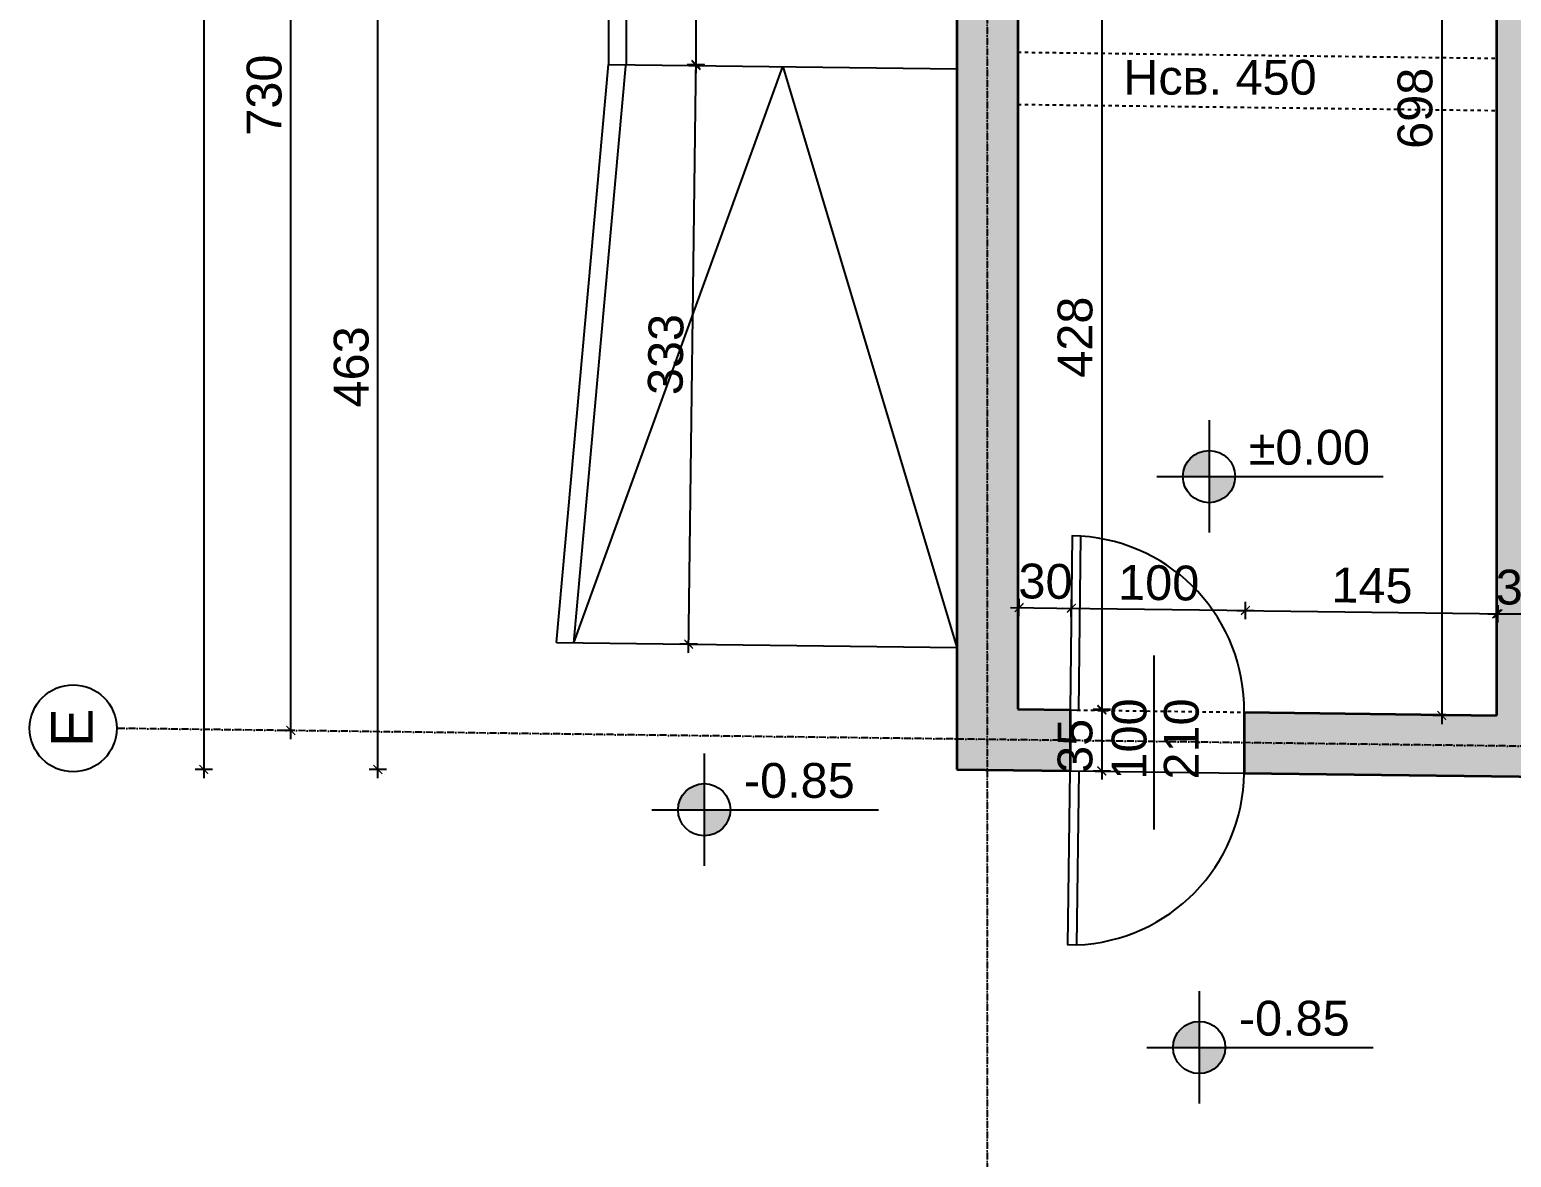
# Model space of a CAD drawing. Header units: inches. Extents: x -72385 to 39588, y -6525 to 66685.
# Drawn here: x -52850 to -51999, y 22069 to 22717 of the extents above; entities that cross this region are included whole.
import ezdxf

# ---------------------------------------------------------------- set-up
doc = ezdxf.new("R2010")
doc.units = ezdxf.units.IN
doc.header["$MEASUREMENT"] = 0
doc.linetypes.add('DashDot', pattern=[0.6, 0.4, -0.1, 0, -0.1])
doc.linetypes.add('Hidden', pattern=[0.4, 0.2, -0.2])
for name, color, linetype, lineweight in [('Врати', 251, 'Continuous', 25), ('Изгледни линии', 253, 'Continuous', 25), ('Надписи Hсв', 252, 'Continuous', 25), ('Надписи врати', 252, 'Continuous', 25), ('Надписи коти външни', 252, 'Continuous', 25), ('Надписи коти вътрешни', 252, 'Continuous', 25), ('Надписи нива', 252, 'Continuous', 25), ('Надписи Оси', 252, 'Continuous', 25), ('Оси', 252, 'DashDot', 25), ('Пунктир', 253, 'Hidden', 25), ('Разрезни линии', 7, 'Continuous', 35), ('Щрих стени', 254, 'Continuous', 25)]:
    doc.layers.add(name, color=color, linetype=linetype, lineweight=lineweight)
doc.styles.add('Arial Regular', font='arial.ttf')
doc.styles.get("Standard").update_dxf_attribs({"font": 'arial.ttf'})
doc.dimstyles.new('Annotative', dxfattribs={"dimscale": 0, "dimtxt": 20, "dimasz": 5, "dimexe": 5, "dimexo": 5, "dimgap": 5, "dimtad": 1, "dimdec": 0, "dimzin": 0, "dimdsep": 46, "dimtxsty": 'Standard', "dimblk": 'ARCHTICK', "dimcen": 5, "dimdle": 5, "dimadec": 0, "dimazin": 0, "dimtfac": 1, "dimtdec": 0, "dimtofl": 0, "dimtmove": 0, "dimatfit": 3, "dimldrblk": 'ARCHTICK', "dimfxl": 5, "dimfxlon": 1, "dimtolj": 1, "dimtzin": 0, "dimarcsym": 1})

# ---------------------------------------------------------------- blocks, each defined once
blk = doc.blocks.new('_ArchTick')
at = {"color": 0, "linetype": 'ByBlock', "const_width": 0.15}
blk.add_lwpolyline([(-0.5, -0.5), (0.5, 0.5)], dxfattribs=at)
blk = doc.blocks.new('*D2531')
at = {"layer": 'Defpoints', "color": 0, "ltscale": 50, "transparency": 16777216}
for p in [(-52006.59, 22381.82), (-52152.34, 22325.24), (-52007.34, 22323.4)]:
    blk.add_point(p, dxfattribs=at)
at = {"layer": 'Надписи коти вътрешни', "color": 0, "lineweight": -2, "ltscale": 50, "transparency": 16777216}
for p, q in [((-52151.66, 22378.67), (-52151.53, 22388.67)), ((-52156.59, 22383.73), (-52001.59, 22381.76)), ((-52006.66, 22376.82), (-52006.53, 22386.82))]:
    blk.add_line(p, q, dxfattribs=at)
at = {"layer": 'Надписи коти вътрешни', "color": 0, "lineweight": -2, "ltscale": 50, "transparency": 16777216, "xscale": 5, "yscale": 5, "zscale": 5}
for p, rotation in [((-52151.59, 22383.67), 179.2706286525463), ((-52006.59, 22381.82), 359.2706286525462)]:
    blk.add_blockref('_ArchTick', p, dxfattribs=dict(at, rotation=rotation))
at = {"layer": 'Надписи коти вътрешни', "color": 0, "ltscale": 50, "transparency": 16777216, "insert": (-52078.9, 22397.96), "char_height": 20, "attachment_point": 5, "rotation": 359.27063}
blk.add_mtext('\\A1;145', dxfattribs=at)
blk = doc.blocks.new('*D2532')
at = {"layer": 'Defpoints', "color": 0, "ltscale": 50, "transparency": 16777216}
for p in [(-52151.59, 22383.67), (-52252.34, 22326.52), (-52152.34, 22325.24)]:
    blk.add_point(p, dxfattribs=at)
at = {"layer": 'Надписи коти вътрешни', "color": 0, "lineweight": -2, "ltscale": 50, "transparency": 16777216}
for p, q in [((-52251.66, 22379.94), (-52251.53, 22389.94)), ((-52151.66, 22378.67), (-52151.53, 22388.67)), ((-52256.59, 22385), (-52146.59, 22383.6))]:
    blk.add_line(p, q, dxfattribs=at)
at = {"layer": 'Надписи коти вътрешни', "color": 0, "lineweight": -2, "ltscale": 50, "transparency": 16777216, "xscale": 5, "yscale": 5, "zscale": 5}
for p, rotation in [((-52251.59, 22384.94), 179.2706286525462), ((-52151.59, 22383.67), 359.2706286525462)]:
    blk.add_blockref('_ArchTick', p, dxfattribs=dict(at, rotation=rotation))
at = {"layer": 'Надписи коти вътрешни', "color": 0, "ltscale": 50, "transparency": 16777216, "insert": (-52201.4, 22399.51), "char_height": 20, "attachment_point": 5, "rotation": 359.27063}
blk.add_mtext('\\A1;100', dxfattribs=at)
blk = doc.blocks.new('*D2533')
at = {"layer": 'Defpoints', "color": 0, "ltscale": 50, "transparency": 16777216}
for p in [(-52251.59, 22384.94), (-52282.34, 22326.9), (-52252.34, 22326.52)]:
    blk.add_point(p, dxfattribs=at)
at = {"layer": 'Надписи коти вътрешни', "color": 0, "lineweight": -2, "ltscale": 50, "transparency": 16777216}
for p, q in [((-52281.66, 22380.32), (-52281.53, 22390.32)), ((-52251.66, 22379.94), (-52251.53, 22389.94)), ((-52286.59, 22385.39), (-52246.59, 22384.88))]:
    blk.add_line(p, q, dxfattribs=at)
at = {"layer": 'Надписи коти вътрешни', "color": 0, "lineweight": -2, "ltscale": 50, "transparency": 16777216, "xscale": 5, "yscale": 5, "zscale": 5}
for p, rotation in [((-52281.59, 22385.32), 179.2706286525463), ((-52251.59, 22384.94), 359.2706286525462)]:
    blk.add_blockref('_ArchTick', p, dxfattribs=dict(at, rotation=rotation))
at = {"layer": 'Надписи коти вътрешни', "color": 0, "ltscale": 50, "transparency": 16777216, "insert": (-52266.4, 22400.35), "char_height": 20, "attachment_point": 5, "rotation": 359.27063}
blk.add_mtext('\\A1;30', dxfattribs=at)
blk = doc.blocks.new('*D2534')
at = {"layer": 'Defpoints', "color": 0, "ltscale": 50, "transparency": 16777216}
for p in [(-52007.34, 23020.95), (-52038.89, 22323.4), (-52007.34, 22323.4)]:
    blk.add_point(p, dxfattribs=at)
at = {"layer": 'Надписи коти вътрешни', "color": 0, "lineweight": -2, "ltscale": 50, "transparency": 16777216}
for p, q in [((-52033.89, 23020.95), (-52043.89, 23020.95)), ((-52038.89, 23025.95), (-52038.89, 22318.4)), ((-52033.89, 22323.4), (-52043.89, 22323.4))]:
    blk.add_line(p, q, dxfattribs=at)
at = {"layer": 'Надписи коти вътрешни', "color": 0, "lineweight": -2, "ltscale": 50, "transparency": 16777216, "xscale": 5, "yscale": 5, "zscale": 5}
for p, rotation in [((-52038.89, 23020.95), 90), ((-52038.89, 22323.4), 270)]:
    blk.add_blockref('_ArchTick', p, dxfattribs=dict(at, rotation=rotation))
at = {"layer": 'Надписи коти вътрешни', "color": 0, "ltscale": 50, "transparency": 16777216, "insert": (-52054.1, 22672.18), "char_height": 20, "attachment_point": 5, "rotation": 90}
blk.add_mtext('\\A1;698', dxfattribs=at)
blk = doc.blocks.new('*D2535')
at = {"layer": 'Defpoints', "color": 0, "ltscale": 50, "transparency": 16777216}
for p in [(-52282.34, 22754.45), (-52282.34, 22326.9), (-52234.13, 22326.9)]:
    blk.add_point(p, dxfattribs=at)
at = {"layer": 'Надписи коти вътрешни', "color": 0, "lineweight": -2, "ltscale": 50, "transparency": 16777216}
for p, q in [((-52234.13, 22759.45), (-52234.13, 22321.9)), ((-52239.13, 22754.45), (-52229.13, 22754.45)), ((-52239.13, 22326.9), (-52229.13, 22326.9))]:
    blk.add_line(p, q, dxfattribs=at)
at = {"layer": 'Надписи коти вътрешни', "color": 0, "lineweight": -2, "ltscale": 50, "transparency": 16777216, "xscale": 5, "yscale": 5, "zscale": 5}
for p, rotation in [((-52234.13, 22754.45), 90), ((-52234.13, 22326.9), 270)]:
    blk.add_blockref('_ArchTick', p, dxfattribs=dict(at, rotation=rotation))
at = {"layer": 'Надписи коти вътрешни', "color": 0, "ltscale": 50, "transparency": 16777216, "insert": (-52249.35, 22540.68), "char_height": 20, "attachment_point": 5, "rotation": 90}
blk.add_mtext('\\A1;428', dxfattribs=at)
blk = doc.blocks.new('*D2796')
at = {"layer": 'Defpoints', "color": 0, "ltscale": 50, "transparency": 16777216}
for p in [(-52507.34, 23347.34), (-52507.34, 22697.42), (-52467.17, 22697.42)]:
    blk.add_point(p, dxfattribs=at)
at = {"layer": 'Надписи коти вътрешни', "color": 0, "lineweight": -2, "ltscale": 50, "transparency": 16777216}
for p, q in [((-52467.17, 23352.34), (-52467.17, 22692.42)), ((-52472.17, 23347.34), (-52462.17, 23347.34)), ((-52472.17, 22697.42), (-52462.17, 22697.42))]:
    blk.add_line(p, q, dxfattribs=at)
at = {"layer": 'Надписи коти вътрешни', "color": 0, "lineweight": -2, "ltscale": 50, "transparency": 16777216, "xscale": 5, "yscale": 5, "zscale": 5}
for p, rotation in [((-52467.17, 23347.34), 90), ((-52467.17, 22697.42), 270)]:
    blk.add_blockref('_ArchTick', p, dxfattribs=dict(at, rotation=rotation))
at = {"layer": 'Надписи коти вътрешни', "color": 0, "ltscale": 50, "transparency": 16777216, "insert": (-52482.38, 23022.38), "char_height": 20, "attachment_point": 5, "rotation": 90}
blk.add_mtext('\\A1;650', dxfattribs=at)
blk = doc.blocks.new('*D2797')
at = {"layer": 'Defpoints', "color": 0, "ltscale": 50, "transparency": 16777216}
for p in [(-52467.11, 22696.78), (-52428.1, 22696.28), (-52432.34, 22363.81)]:
    blk.add_point(p, dxfattribs=at)
at = {"layer": 'Надписи коти вътрешни', "color": 0, "lineweight": -2, "ltscale": 50, "transparency": 16777216}
for p, q in [((-52462.11, 22696.72), (-52472.11, 22696.84)), ((-52471.41, 22359.31), (-52467.05, 22701.78)), ((-52466.34, 22364.24), (-52476.34, 22364.37))]:
    blk.add_line(p, q, dxfattribs=at)
at = {"layer": 'Надписи коти вътрешни', "color": 0, "lineweight": -2, "ltscale": 50, "transparency": 16777216, "xscale": 5, "yscale": 5, "zscale": 5}
for p, rotation in [((-52467.11, 22696.78), 89.27062865254587), ((-52471.34, 22364.31), 269.2706286525458)]:
    blk.add_blockref('_ArchTick', p, dxfattribs=dict(at, rotation=rotation))
at = {"layer": 'Надписи коти вътрешни', "color": 0, "ltscale": 50, "transparency": 16777216, "insert": (-52484.44, 22530.74), "char_height": 20, "attachment_point": 5, "rotation": 89.27063}
blk.add_mtext('\\A1;333', dxfattribs=at)
blk = doc.blocks.new('*D6536')
at = {"layer": 'Defpoints', "color": 0, "ltscale": 50, "transparency": 16777216}
for p in [(-52317.34, 22292.34), (-51967.34, 22287.88), (-51971.57, 21955.41)]:
    blk.add_point(p, dxfattribs=at)
at = {"layer": 'Надписи коти външни', "color": 0, "lineweight": -2, "ltscale": 50, "transparency": 16777216}
for p, q in [((-52321.51, 21964.87), (-52321.63, 21954.87)), ((-52326.57, 21959.93), (-51966.57, 21955.35)), ((-51971.51, 21960.41), (-51971.63, 21950.41))]:
    blk.add_line(p, q, dxfattribs=at)
at = {"layer": 'Надписи коти външни', "color": 0, "lineweight": -2, "ltscale": 50, "transparency": 16777216, "xscale": 5, "yscale": 5, "zscale": 5}
for p, rotation in [((-52321.57, 21959.87), 179.2706286525474), ((-51971.57, 21955.41), 359.2706286525474)]:
    blk.add_blockref('_ArchTick', p, dxfattribs=dict(at, rotation=rotation))
at = {"layer": 'Надписи коти външни', "color": 0, "ltscale": 50, "transparency": 16777216, "insert": (-52146.38, 21972.86), "char_height": 20, "attachment_point": 5, "rotation": 359.27063}
blk.add_mtext('\\A1;350', dxfattribs=at)
blk = doc.blocks.new('*D5751')
at = {"layer": 'Defpoints', "color": 0, "ltscale": 50, "transparency": 16777216}
for p in [(-52649.84, 22754.9), (-52317.34, 22754.9), (-52317.34, 22292.34)]:
    blk.add_point(p, dxfattribs=at)
at = {"layer": 'Надписи коти външни', "color": 0, "lineweight": -2, "ltscale": 50, "transparency": 16777216}
for p, q in [((-52644.84, 22754.9), (-52654.84, 22754.9)), ((-52649.84, 22287.34), (-52649.84, 22759.9)), ((-52644.84, 22292.34), (-52654.84, 22292.34))]:
    blk.add_line(p, q, dxfattribs=at)
at = {"layer": 'Надписи коти външни', "color": 0, "lineweight": -2, "ltscale": 50, "transparency": 16777216, "xscale": 5, "yscale": 5, "zscale": 5}
for p, rotation in [((-52649.84, 22754.9), 90), ((-52649.84, 22292.34), 270)]:
    blk.add_blockref('_ArchTick', p, dxfattribs=dict(at, rotation=rotation))
at = {"layer": 'Надписи коти външни', "color": 0, "ltscale": 50, "transparency": 16777216, "insert": (-52665.06, 22523.62), "char_height": 20, "attachment_point": 5, "rotation": 90}
blk.add_mtext('\\A1;463', dxfattribs=at)
blk = doc.blocks.new('*D5761')
at = {"layer": 'Defpoints', "color": 0, "ltscale": 50, "transparency": 16777216}
for p in [(-52317.34, 24127.49), (-52749.84, 22292.34), (-52317.34, 22292.34)]:
    blk.add_point(p, dxfattribs=at)
at = {"layer": 'Надписи коти външни', "color": 0, "lineweight": -2, "ltscale": 50, "transparency": 16777216}
for p, q in [((-52744.84, 24127.49), (-52754.84, 24127.49)), ((-52749.84, 24132.49), (-52749.84, 22287.34)), ((-52744.84, 22292.34), (-52754.84, 22292.34))]:
    blk.add_line(p, q, dxfattribs=at)
at = {"layer": 'Надписи коти външни', "color": 0, "lineweight": -2, "ltscale": 50, "transparency": 16777216, "xscale": 5, "yscale": 5, "zscale": 5}
for p, rotation in [((-52749.84, 24127.49), 90), ((-52749.84, 22292.34), 270)]:
    blk.add_blockref('_ArchTick', p, dxfattribs=dict(at, rotation=rotation))
at = {"layer": 'Надписи коти външни', "color": 0, "ltscale": 50, "transparency": 16777216, "insert": (-52765.06, 23209.92), "char_height": 20, "attachment_point": 5, "rotation": 90}
blk.add_mtext('\\A1;1835', dxfattribs=at)
blk = doc.blocks.new('*D5762')
at = {"layer": 'Defpoints', "color": 0, "ltscale": 50, "transparency": 16777216}
for p in [(-52699.84, 23044.77), (-52699.84, 23044.77), (-52699.84, 22314.71)]:
    blk.add_point(p, dxfattribs=at)
at = {"layer": 'Надписи коти външни', "color": 0, "lineweight": -2, "ltscale": 50, "transparency": 16777216}
for p, q in [((-52699.84, 23044.77), (-52704.84, 23044.77)), ((-52699.84, 22309.71), (-52699.84, 23049.77)), ((-52699.84, 22314.71), (-52704.84, 22314.71))]:
    blk.add_line(p, q, dxfattribs=at)
at = {"layer": 'Надписи коти външни', "color": 0, "lineweight": -2, "ltscale": 50, "transparency": 16777216, "xscale": 5, "yscale": 5, "zscale": 5}
for p, rotation in [((-52699.84, 23044.77), 90), ((-52699.84, 22314.71), 270)]:
    blk.add_blockref('_ArchTick', p, dxfattribs=dict(at, rotation=rotation))
at = {"layer": 'Надписи коти външни', "color": 0, "ltscale": 50, "transparency": 16777216, "insert": (-52715.06, 22679.74), "char_height": 20, "attachment_point": 5, "rotation": 90}
blk.add_mtext('\\A1;730', dxfattribs=at)
blk = doc.blocks.new('*D6556')
at = {"layer": 'Defpoints', "color": 0, "ltscale": 10, "transparency": 16777216}
for p in [(-52317.34, 22292.34), (-41742.34, 22157.71), (-41747.84, 21725.25)]:
    blk.add_point(p, dxfattribs=at)
at = {"layer": 'Надписи коти външни', "color": 0, "lineweight": -2, "ltscale": 10, "transparency": 16777216}
for p, q in [((-52322.78, 21864.88), (-52322.91, 21854.88)), ((-52327.84, 21859.94), (-41742.84, 21725.19)), ((-41747.78, 21730.25), (-41747.91, 21720.25))]:
    blk.add_line(p, q, dxfattribs=at)
at = {"layer": 'Надписи коти външни', "color": 0, "lineweight": -2, "ltscale": 10, "transparency": 16777216, "xscale": 5, "yscale": 5, "zscale": 5}
for p, rotation in [((-52322.84, 21859.88), 179.2706286525472), ((-41747.84, 21725.25), 359.2706286525473)]:
    blk.add_blockref('_ArchTick', p, dxfattribs=dict(at, rotation=rotation))
at = {"layer": 'Надписи коти външни', "color": 0, "ltscale": 10, "transparency": 16777216, "insert": (-47035.15, 21807.77), "char_height": 20, "attachment_point": 5, "rotation": 359.27063}
blk.add_mtext('\\A1;10575', dxfattribs=at)
blk = doc.blocks.new('*D7341')
at = {"layer": 'Defpoints', "color": 0, "ltscale": 10, "transparency": 16777216}
for p in [(-52252.34, 22326.52), (-52252.34, 22291.51), (-52234.13, 22291.51)]:
    blk.add_point(p, dxfattribs=at)
at = {"layer": 'Надписи коти вътрешни', "color": 0, "lineweight": -2, "ltscale": 10, "transparency": 16777216}
for p, q in [((-52234.13, 22331.52), (-52234.13, 22286.51)), ((-52239.13, 22326.52), (-52229.13, 22326.52)), ((-52239.13, 22291.51), (-52229.13, 22291.51))]:
    blk.add_line(p, q, dxfattribs=at)
at = {"layer": 'Надписи коти вътрешни', "color": 0, "lineweight": -2, "ltscale": 10, "transparency": 16777216, "xscale": 5, "yscale": 5, "zscale": 5}
for p, rotation in [((-52234.13, 22326.52), 90), ((-52234.13, 22291.51), 270)]:
    blk.add_blockref('_ArchTick', p, dxfattribs=dict(at, rotation=rotation))
at = {"layer": 'Надписи коти вътрешни', "color": 0, "ltscale": 10, "transparency": 16777216, "insert": (-52249.35, 22305.91), "char_height": 20, "attachment_point": 5, "rotation": 90}
blk.add_mtext('\\A1;35', dxfattribs=at)
blk = doc.blocks.new('*D7370')
at = {"layer": 'Defpoints', "color": 0, "ltscale": 10, "transparency": 16777216}
for p in [(-51977.34, 22381.76), (-52007.34, 22323.4), (-51977.34, 22323.4)]:
    blk.add_point(p, dxfattribs=at)
at = {"layer": 'Надписи коти вътрешни', "color": 0, "lineweight": -2, "ltscale": 10, "transparency": 16777216}
for p, q in [((-52012.34, 22381.76), (-51972.34, 22381.76)), ((-52007.34, 22376.76), (-52007.34, 22386.76)), ((-51977.34, 22376.76), (-51977.34, 22386.76))]:
    blk.add_line(p, q, dxfattribs=at)
at = {"layer": 'Надписи коти вътрешни', "color": 0, "lineweight": -2, "ltscale": 10, "transparency": 16777216, "xscale": 5, "yscale": 5, "zscale": 5, "rotation": 180}
blk.add_blockref('_ArchTick', (-52007.34, 22381.76), dxfattribs=at)
at = {"layer": 'Надписи коти вътрешни', "color": 0, "lineweight": -2, "ltscale": 10, "transparency": 16777216, "xscale": 5, "yscale": 5, "zscale": 5}
blk.add_blockref('_ArchTick', (-51977.34, 22381.76), dxfattribs=at)
at = {"layer": 'Надписи коти вътрешни', "color": 0, "ltscale": 10, "transparency": 16777216, "insert": (-51992.34, 22396.98), "char_height": 20, "attachment_point": 5}
blk.add_mtext('\\A1;30', dxfattribs=at)

msp = doc.modelspace()

# ---------------------------------------------------------------- hatches: boundary and pattern name
at = {"layer": 'Надписи нива', "ltscale": 50}
h = msp.add_hatch(color=256, dxfattribs=at)
h.dxf.hatch_style = 1
h.paths.add_polyline_path([(-52172.51, 22445.6, 0.414214), (-52157.51, 22460.6), (-52172.51, 22460.6)])
h.paths.add_polyline_path([(-52172.51, 22460.6), (-52172.51, 22475.6, 0.414214), (-52187.51, 22460.6)])
h = msp.add_hatch(color=256, dxfattribs=at)
h.dxf.hatch_style = 1
h.paths.add_polyline_path([(-52462.42, 22254.2, 0.414214), (-52447.42, 22269.2), (-52462.42, 22269.2)])
h.paths.add_polyline_path([(-52462.42, 22269.2), (-52462.42, 22284.2, 0.414214), (-52477.42, 22269.2)])
h = msp.add_hatch(color=256, dxfattribs=at)
h.dxf.hatch_style = 1
h.paths.add_polyline_path([(-52178.16, 22117.62, 0.414214), (-52163.16, 22132.62), (-52178.16, 22132.62)])
h.paths.add_polyline_path([(-52178.16, 22132.62), (-52178.16, 22147.62, 0.414214), (-52193.16, 22132.62)])
at = {"layer": 'Щрих стени', "ltscale": 10}
h = msp.add_hatch(color=256, dxfattribs=at)
h.dxf.hatch_style = 1
h.paths.add_polyline_path([(-51702.34, 24104.66), (-51802.34, 24105.93), (-51802.34, 24120.93), (-52317.34, 24127.49), (-52317.34, 24077.49), (-52272.34, 24076.91), (-52272.34, 24091.91), (-51702.34, 24084.66)])
h.paths.add_polyline_path([(-52257.34, 23904.21), (-52272.34, 23904.4), (-52272.34, 24016.91), (-52317.34, 24017.48), (-52317.34, 23319.92), (-52282.34, 23319.48), (-52282.34, 23494.49), (-52262.34, 23494.24), (-52262.34, 23544.24), (-52272.34, 23544.37), (-52272.34, 23874.4), (-52257.34, 23874.21)])
h.paths.add_polyline_path([(-51677.34, 23756.81), (-52152.34, 23762.86), (-52152.34, 23492.84), (-52057.33, 23491.63), (-52056.95, 23521.63), (-52122.34, 23522.46), (-52122.34, 23732.48), (-51887.34, 23729.48), (-51887.34, 23519.47), (-51956.95, 23520.35), (-51957.33, 23490.35), (-51847.34, 23488.95), (-51846.96, 23518.95), (-51857.34, 23519.08), (-51857.34, 23729.1), (-51707.34, 23727.19), (-51707.34, 23517.17), (-51716.96, 23517.3), (-51717.34, 23487.3), (-51409.84, 23483.39), (-51409.84, 23453.33), (-51397.34, 23453.17), (-51397.34, 23428.17), (-51367.34, 23427.79), (-51367.34, 23452.79), (-51359.84, 23452.7), (-51359.84, 23482.75), (-51169.84, 23480.33), (-51169.84, 23510.33), (-51329.81, 23512.37), (-51329.81, 23542.32), (-51409.84, 23543.34), (-51409.84, 23513.39), (-51537.34, 23515.01), (-51537.34, 24082.56), (-51402.34, 24080.84), (-51402.34, 24035.83), (-51367.34, 24035.39), (-51367.34, 24115.4), (-51612.34, 24118.51), (-51612.34, 24083.51), (-51567.34, 24082.94), (-51567.34, 23895.42), (-52157.34, 23902.93), (-52157.34, 23872.93), (-51567.34, 23865.42), (-51567.34, 23515.39), (-51677.34, 23516.79)])
h.paths.add_polyline_path([(-51067.34, 24111.58), (-51102.34, 24112.02), (-51102.34, 24077.02), (-51067.34, 24076.57)])
h.paths.add_polyline_path([(-50767.34, 24107.76), (-50802.34, 24108.2), (-50802.34, 24028.2), (-50799.84, 24028.16), (-50799.84, 23928.16), (-50769.84, 23927.77), (-50769.84, 24027.78), (-50767.34, 24027.75)])
h.paths.add_polyline_path([(-49559.84, 23489.84), (-49559.84, 23519.79), (-49609.84, 23520.43), (-49609.84, 23490.47), (-50159.84, 23497.47), (-50159.84, 23527.43), (-50209.84, 23528.06), (-50209.84, 23498.11), (-50759.84, 23505.11), (-50759.84, 23535.07), (-50769.84, 23535.19), (-50769.84, 23837.77), (-50799.84, 23838.15), (-50799.84, 23535.58), (-50809.84, 23535.7), (-50809.84, 23505.75), (-51009.84, 23508.3), (-51009.84, 23478.29), (-50809.84, 23475.75), (-50809.84, 23445.7), (-50759.84, 23445.06), (-50759.84, 23475.11), (-50209.84, 23468.11), (-50209.84, 23438.06), (-50159.84, 23437.42), (-50159.84, 23467.47), (-49634.84, 23460.79), (-49634.84, 23430.74), (-49609.84, 23430.42), (-49559.84, 23429.78), (-49559.84, 23459.83), (-49009.84, 23452.83), (-49009.84, 23422.78), (-48999.84, 23422.65), (-48999.84, 23397.65), (-48969.84, 23397.27), (-48969.84, 23422.27), (-48959.84, 23422.14), (-48959.84, 23452.2), (-48409.84, 23445.19), (-48409.84, 23415.14), (-48359.84, 23414.51), (-48359.84, 23444.56), (-48134.84, 23441.69), (-48134.84, 23471.69), (-48359.84, 23474.56), (-48359.84, 23504.51), (-48409.84, 23505.15), (-48409.84, 23475.2), (-48959.84, 23482.2), (-48959.84, 23512.15), (-49009.84, 23512.79), (-49009.84, 23482.83)])
h.paths.add_polyline_path([(-52517.34, 23279.72), (-52527.34, 23279.72), (-52527.34, 23259.72), (-52517.34, 23259.72)])
h.paths.add_polyline_path([(-52517.34, 23059.72), (-52527.34, 23059.72), (-52527.34, 23039.72), (-52517.34, 23039.72)])
h.paths.add_polyline_path([(-52267.34, 23054.27), (-52317.34, 23054.9), (-52317.34, 23019.9), (-52282.34, 23019.45), (-52282.34, 23024.45), (-52267.34, 23024.26)])
h.paths.add_polyline_path([(-51517.34, 23044.72), (-52167.34, 23052.99), (-52167.34, 23022.99), (-52007.34, 23020.95), (-52007.34, 22323.4), (-52152.34, 22325.24), (-52152.34, 22290.24), (-51967.34, 22287.88), (-51967.34, 22322.89), (-51977.34, 22323.02), (-51977.34, 22670.54), (-51699.84, 22667.01), (-51699.84, 22319.48), (-51702.34, 22284.51), (-51667.34, 22284.07), (-51667.34, 22319.07), (-51669.84, 22319.1), (-51669.84, 22696.63), (-51977.34, 22700.55), (-51977.34, 23020.57), (-51517.34, 23014.72)])
h.paths.add_polyline_path([(-52282.34, 22754.45), (-52317.34, 22754.9), (-52317.34, 22292.34), (-52252.34, 22291.51), (-52252.34, 22326.52), (-52282.34, 22326.9)])
h.paths.add_polyline_path([(-51367.34, 22852.79), (-51347.34, 22852.54), (-51347.34, 22892.54), (-51367.34, 22892.8), (-51367.34, 23182.82), (-51162.34, 23180.21), (-51162.34, 23210.21), (-51367.34, 23212.82), (-51367.34, 23277.78), (-51397.34, 23278.16), (-51397.34, 23043.19), (-51417.34, 23043.44), (-51417.34, 23013.44), (-51397.34, 23013.19), (-51397.34, 22943.18), (-51409.84, 22943.34), (-51409.84, 22853.33), (-51397.34, 22853.17), (-51397.34, 22360.63), (-51402.34, 22360.7), (-51402.34, 22280.69), (-51367.34, 22280.25)])

# ---------------------------------------------------------------- linework, layer by layer
at = {"layer": 'Врати', "ltscale": 50}
for points in [[(-52252.34, 22326.52), (-52247.34, 22326.45), (-52246.06, 22426.45), (-52251.06, 22426.52)], [(-52252.34, 22291.51), (-52247.34, 22291.45), (-52248.61, 22191.45), (-52253.61, 22191.51)]]:
    msp.add_lwpolyline(points, close=True, dxfattribs=at)
for centre, start, end in [((-52252.34, 22326.52), 359.27063, 86.40464), ((-52252.34, 22291.51), 272.13661, 359.27063)]:
    msp.add_arc(centre, 100.01, start, end, dxfattribs=at)
at = {"layer": 'Изгледни линии', "ltscale": 50}
for p, q in [((-52507.34, 23347.34), (-52507.34, 22697.42)), ((-52517.34, 23039.72), (-52517.34, 22697.42)), ((-52547.34, 22365.27), (-52517.34, 22697.42)), ((-52537.31, 22365.15), (-52507.38, 22696.52)), ((-52537.31, 22365.15), (-52417.34, 22696.15)), ((-52517.34, 22697.42), (-52317.34, 22694.87)), ((-52417.34, 22696.15), (-52317.34, 22362.35)), ((-52547.34, 22365.27), (-52317.34, 22362.35)), ((-52252.34, 22291.51), (-52152.34, 22290.24))]:
    msp.add_line(p, q, dxfattribs=at)
at = {"layer": 'Надписи врати', "ltscale": 50}
msp.add_line((-52203.93, 22257.89), (-52203.93, 22357.89), dxfattribs=at)
at = {"layer": 'Надписи нива', "ltscale": 50}
for p, q in [((-52172.51, 22492.92), (-52172.51, 22428.41)), ((-52202.51, 22460.6), (-52072.51, 22460.6)), ((-52462.42, 22301.53), (-52462.42, 22237.02)), ((-52492.42, 22269.2), (-52362.42, 22269.2)), ((-52178.16, 22164.94), (-52178.16, 22100.43)), ((-52208.16, 22132.62), (-52078.16, 22132.62))]:
    msp.add_line(p, q, dxfattribs=at)
for centre in [(-52172.51, 22460.6), (-52462.42, 22269.2), (-52178.16, 22132.62)]:
    msp.add_circle(centre, 15, dxfattribs=at)
at = {"layer": 'Надписи Оси', "ltscale": 50}
msp.add_circle((-52824.84, 22315.98), 25, dxfattribs=at)
at = {"layer": 'Оси', "ltscale": 10}
for p, q in [((-52299.84, 24609.81), (-52299.84, 21809.58)), ((-39839.84, 22151), (-52799.84, 22315.98))]:
    msp.add_line(p, q, dxfattribs=at)
at = {"layer": 'Пунктир', "ltscale": 10}
for p, q in [((-52282.34, 22704.43), (-52007.34, 22700.93)), ((-52282.34, 22674.43), (-52007.34, 22670.93)), ((-52252.34, 22326.52), (-52152.34, 22325.24))]:
    msp.add_line(p, q, dxfattribs=at)
at = {"layer": 'Разрезни линии', "ltscale": 50}
for p, q in [((-52007.34, 23020.95), (-52007.34, 22323.4)), ((-52317.34, 22754.9), (-52317.34, 22292.34)), ((-52282.34, 22754.45), (-52282.34, 22326.9)), ((-52282.34, 22326.9), (-52252.34, 22326.52)), ((-52252.34, 22326.52), (-52252.34, 22291.51)), ((-52152.34, 22325.24), (-52152.34, 22290.24)), ((-52152.34, 22325.24), (-52007.34, 22323.4)), ((-52317.34, 22292.34), (-52252.34, 22291.51)), ((-52152.34, 22290.24), (-51967.34, 22287.88))]:
    msp.add_line(p, q, dxfattribs=at)

# ---------------------------------------------------------------- texts
at = {"layer": 'Надписи Hсв', "ltscale": 100, "insert": (-52221.79, 22700), "char_height": 20, "width": 180.4891, "attachment_point": 1, "style": 'Arial Regular'}
msp.add_mtext('\\pxt8;Hсв. 450', dxfattribs=at)
at = {"layer": 'Надписи врати', "ltscale": 100, "char_height": 20, "width": 180.4891, "attachment_point": 1, "rotation": 90, "style": 'Arial Regular'}
for s, insert in [('100', (-52228.45, 22286.55)), ('210', (-52198.45, 22286.55))]:
    msp.add_mtext(s, dxfattribs=dict(at, insert=insert))
at = {"layer": 'Надписи нива', "ltscale": 100, "char_height": 20, "width": 180.4891, "attachment_point": 1, "style": 'Arial Regular'}
for s, insert in [('±0.00', (-52149.75, 22487.44)), ('-0.85', (-52439.66, 22296.05)), ('-0.85', (-52155.4, 22159.46))]:
    msp.add_mtext(s, dxfattribs=dict(at, insert=insert))
at = {"layer": 'Надписи Оси', "ltscale": 100, "insert": (-52837.56, 22302.67), "char_height": 24, "width": 27.2128, "attachment_point": 1, "rotation": 90, "style": 'Arial Regular'}
msp.add_mtext('\\pxqc;Е', dxfattribs=at)

# ---------------------------------------------------------------- dimensions: what is measured, and where the dimension line sits
at = {"layer": 'Надписи коти външни', "ltscale": 50}
for p1, p2, distance, picture, middle in [((-52317.34, 24127.49), (-52317.34, 22292.34), -432.5, '*D5761', (-52765.06, 23209.92)), ((-52699.84, 22314.71), (-52699.84, 23044.77), 0, '*D5762', (-52715.06, 22679.74)), ((-52317.34, 22292.34), (-52317.34, 22754.9), 332.5, '*D5751', (-52665.06, 22523.62)), ((-52317.34, 22292.34), (-51967.34, 22287.88), -332.5, '*D6536', (-52146.38, 21972.86))]:
    dim = msp.add_aligned_dim(p1=p1, p2=p2, distance=distance, dimstyle='Annotative', override={"dimscale": 0, "dimtix": 0, "dimtofl": 0, "dimtmove": 0, "dimatfit": 3}, dxfattribs=at)
    dim.commit()
    dim.dimension.update_dxf_attribs({"geometry": picture, "text_midpoint": middle})
at = {"layer": 'Надписи коти външни', "ltscale": 10}
dim = msp.add_aligned_dim(p1=(-52317.34, 22292.34), p2=(-41742.34, 22157.71), distance=-432.5, text='10575', dimstyle='Annotative', override={"dimscale": 0, "dimtix": 0, "dimtofl": 0, "dimtmove": 0, "dimatfit": 3}, dxfattribs=at)
dim.commit()
dim.dimension.update_dxf_attribs({"geometry": '*D6556', "text_midpoint": (-47035.15, 21807.77)})
at = {"layer": 'Надписи коти вътрешни', "ltscale": 50}
for base, p1, p2, picture, middle in [((-52467.17, 22697.42), (-52507.34, 23347.34), (-52507.34, 22697.42), '*D2796', (-52482.38, 23022.38)), ((-52038.89, 22323.4), (-52007.34, 23020.95), (-52007.34, 22323.4), '*D2534', (-52054.1, 22672.18)), ((-52234.13, 22326.9), (-52282.34, 22754.45), (-52282.34, 22326.9), '*D2535', (-52249.35, 22540.68))]:
    dim = msp.add_linear_dim(base=base, p1=p1, p2=p2, angle=90, dimstyle='Annotative', override={"dimscale": 0, "dimtix": 0, "dimtofl": 0, "dimtmove": 0, "dimatfit": 3}, dxfattribs=at)
    dim.commit()
    dim.dimension.update_dxf_attribs({"geometry": picture, "text_midpoint": middle})
for p1, p2, distance, picture, middle in [((-52432.34, 22363.81), (-52428.1, 22696.28), 39.01, '*D2797', (-52484.44, 22530.74)), ((-52252.34, 22326.52), (-52152.34, 22325.24), 58.43, '*D2532', (-52201.4, 22399.51)), ((-52152.34, 22325.24), (-52007.34, 22323.4), 58.43, '*D2531', (-52078.9, 22397.96))]:
    dim = msp.add_aligned_dim(p1=p1, p2=p2, distance=distance, dimstyle='Annotative', override={"dimscale": 0, "dimtix": 0, "dimtofl": 0, "dimtmove": 0, "dimatfit": 3}, dxfattribs=at)
    dim.commit()
    dim.dimension.update_dxf_attribs({"geometry": picture, "text_midpoint": middle})
dim = msp.add_linear_dim(base=(-52251.59, 22384.94), p1=(-52282.34, 22326.9), p2=(-52252.34, 22326.52), angle=359.27063, dimstyle='Annotative', override={"dimscale": 0, "dimtix": 0, "dimtofl": 0, "dimtmove": 0, "dimatfit": 3}, dxfattribs=at)
dim.commit()
dim.dimension.update_dxf_attribs({"geometry": '*D2533', "text_midpoint": (-52266.59, 22385.13), "dimtype": 129})
at = {"layer": 'Надписи коти вътрешни', "ltscale": 10}
for base, p1, p2, angle, picture, middle in [((-51977.34, 22381.76), (-52007.34, 22323.4), (-51977.34, 22323.4), 0, '*D7370', (-51992.34, 22381.76)), ((-52234.13, 22291.51), (-52252.34, 22326.52), (-52252.34, 22291.51), 270, '*D7341', (-52234.13, 22305.91))]:
    dim = msp.add_linear_dim(base=base, p1=p1, p2=p2, angle=angle, dimstyle='Annotative', override={"dimscale": 0, "dimtix": 0, "dimtofl": 0, "dimtmove": 0, "dimatfit": 3}, dxfattribs=at)
    dim.commit()
    dim.dimension.update_dxf_attribs({"geometry": picture, "text_midpoint": middle, "dimtype": 129})

doc.saveas('drawing.dxf')
